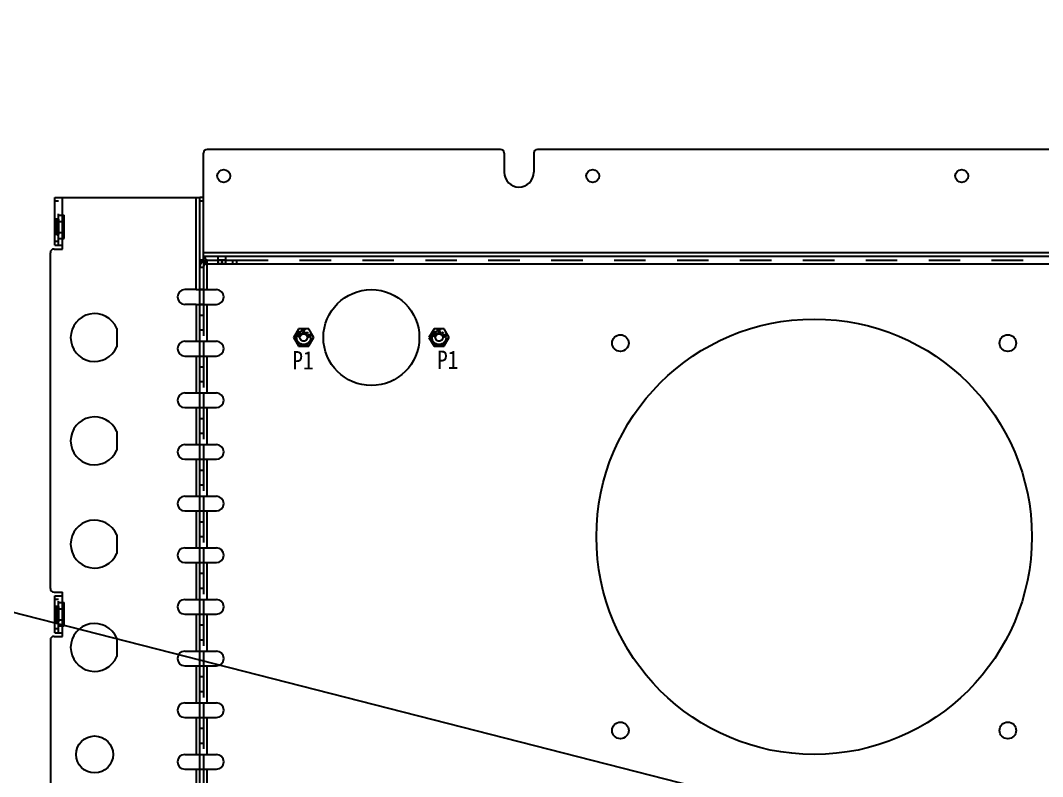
# Model space of a CAD drawing. Header units: millimetres. Extents: x 0 to 8948, y -1340 to 1100.
# Drawn here: x 2019.4 to 2296.4, y 539.9 to 744.9 of the extents above; entities that cross this region are included whole.
import ezdxf

# ---------------------------------------------------------------- set-up
doc = ezdxf.new("R2010")
doc.units = ezdxf.units.MM
doc.header["$LTSCALE"] = 85.25
doc.linetypes.add('HIDDEN', pattern=[0.2, 0.1, -0.1])
doc.layers.get('0').update_dxf_attribs({"linetype": 'CONTINUOUS'})
doc.layers.add('02___PRT_ALL_AXES', color=7, linetype='CONTINUOUS')
doc.layers.add('DEFAULT_2', color=8, linetype='HIDDEN')
doc.styles.get("Standard").update_dxf_attribs({"font": 'txt', "width": 0.85})

msp = doc.modelspace()

# ---------------------------------------------------------------- linework, layer by layer
msp.add_line((0, 1100), (4304.922, 0))
at = {"color": 3, "linetype": 'Continuous'}
for p, q in [((2149.539, 709.948), (2070.039, 709.948)), ((2313.539, 709.948), (2159.539, 709.948)), ((2069.039, 680.948), (2069.039, 708.948)), ((2150.539, 708.948), (2150.539, 703.736)), ((2158.539, 708.948), (2158.539, 703.736)), ((2028.789, 683.948), (2028.789, 696.948)), ((2028.789, 696.948), (2068.039, 696.948)), ((2030.789, 682.948), (2030.789, 696.948)), ((2067.039, 671.948), (2067.039, 696.948)), ((2068.039, 455.948), (2068.039, 696.948)), ((2027.539, 590.948), (2027.539, 681.948)), ((2028.539, 682.948), (2030.789, 682.948)), ((2028.789, 683.948), (2030.789, 683.948)), ((2385.039, 681.948), (2069.039, 681.948)), ((2385.039, 680.948), (2069.039, 680.948)), ((2070.039, 671.948), (2070.039, 678.948)), ((2070.039, 678.948), (2384.039, 678.948)), ((2067.039, 671.948), (2072.539, 671.948)), ((2067.039, 667.948), (2067.039, 657.948)), ((2067.039, 667.948), (2072.539, 667.948)), ((2070.039, 657.948), (2070.039, 667.948)), ((2063.981, 657.948), (2072.539, 657.948)), ((2063.981, 653.948), (2072.539, 653.948)), ((2067.039, 653.948), (2067.039, 643.948)), ((2070.039, 643.948), (2070.039, 653.948)), ((2063.981, 643.948), (2072.539, 643.948)), ((2063.981, 639.948), (2072.539, 639.948)), ((2067.039, 639.948), (2067.039, 629.948)), ((2070.039, 629.948), (2070.039, 639.948)), ((2063.981, 629.948), (2072.539, 629.948)), ((2063.981, 625.948), (2072.539, 625.948)), ((2067.039, 625.948), (2067.039, 615.948)), ((2070.039, 615.948), (2070.039, 625.948)), ((2063.981, 615.948), (2072.539, 615.948)), ((2063.981, 611.948), (2072.539, 611.948)), ((2067.039, 611.948), (2067.039, 601.948)), ((2070.039, 601.948), (2070.039, 611.948)), ((2063.981, 601.948), (2072.539, 601.948)), ((2063.981, 597.948), (2072.539, 597.948)), ((2067.039, 597.948), (2067.039, 587.948)), ((2070.039, 587.948), (2070.039, 597.948)), ((2028.539, 589.948), (2030.789, 589.948)), ((2028.789, 578.948), (2028.789, 588.948)), ((2028.789, 588.948), (2030.789, 588.948)), ((2030.789, 577.948), (2030.789, 589.948)), ((2063.981, 587.948), (2072.539, 587.948)), ((2063.981, 583.948), (2072.539, 583.948)), ((2067.039, 583.948), (2067.039, 573.948)), ((2070.039, 573.948), (2070.039, 583.948)), ((2028.789, 578.948), (2030.789, 578.948)), ((2027.539, 576.948), (2027.539, 480.948)), ((2028.539, 577.948), (2030.789, 577.948)), ((2063.981, 573.948), (2072.539, 573.948)), ((2063.981, 569.948), (2072.539, 569.948)), ((2067.039, 569.948), (2067.039, 559.948)), ((2070.039, 559.948), (2070.039, 569.948)), ((2063.981, 559.948), (2072.539, 559.948)), ((2063.981, 555.948), (2072.539, 555.948)), ((2067.039, 555.948), (2067.039, 545.948)), ((2070.039, 545.948), (2070.039, 555.948)), ((2063.981, 545.948), (2072.539, 545.948)), ((2063.981, 541.948), (2072.539, 541.948)), ((2067.039, 541.948), (2067.039, 531.948)), ((2070.039, 531.948), (2070.039, 541.948))]:
    msp.add_line(p, q, dxfattribs=at)
at = {"color": 7, "linetype": 'Continuous'}
for p, q in [((2069.039, 696.948), (2068.039, 696.948)), ((2069.039, 695.948), (2068.039, 695.948)), ((2069.039, 679.948), (2068.039, 679.948)), ((2069.039, 679.948), (2069.039, 680.948)), ((2069.039, 671.948), (2069.039, 667.948)), ((2094.818, 661.323), (2093.447, 658.948)), ((2097.56, 661.323), (2094.818, 661.323)), ((2098.932, 658.948), (2097.56, 661.323)), ((2131.518, 661.323), (2130.147, 658.948)), ((2134.26, 661.323), (2131.518, 661.323)), ((2135.632, 658.948), (2134.26, 661.323)), ((2069.039, 657.948), (2069.039, 653.948)), ((2093.447, 658.948), (2094.818, 656.573)), ((2094.818, 656.573), (2097.56, 656.573)), ((2097.56, 656.573), (2098.932, 658.948)), ((2130.147, 658.948), (2131.518, 656.573)), ((2131.518, 656.573), (2134.26, 656.573)), ((2134.26, 656.573), (2135.632, 658.948)), ((2069.039, 643.948), (2069.039, 639.948)), ((2069.039, 629.948), (2069.039, 625.948)), ((2069.039, 615.948), (2069.039, 611.948)), ((2069.039, 601.948), (2069.039, 597.948)), ((2069.039, 587.948), (2069.039, 583.948)), ((2069.039, 573.948), (2069.039, 569.948)), ((2069.039, 559.948), (2069.039, 555.948)), ((2069.039, 545.948), (2069.039, 541.948))]:
    msp.add_line(p, q, dxfattribs=at)
at = {"color": 3, "linetype": 'Continuous'}
for centre, radius, start, end in [((2070.039, 708.948), 1, 90, 180), ((2149.539, 708.948), 1, 0, 90), ((2159.539, 708.948), 1, 90, 180), ((2154.539, 703.736), 4, 180, 0), ((2028.539, 681.948), 1, 90, 180), ((2070.039, 677.948), 2, 109.98896, 117.71441), ((2072.539, 669.948), 2, 270, 90), ((2063.981, 655.948), 2, 90, 270), ((2072.539, 655.948), 2, 270, 90), ((2063.981, 641.948), 2, 90, 270), ((2072.539, 641.948), 2, 270, 90), ((2063.981, 627.948), 2, 90, 270), ((2072.539, 627.948), 2, 270, 90), ((2063.981, 613.948), 2, 90, 270), ((2072.539, 613.948), 2, 270, 90), ((2063.981, 599.948), 2, 90, 270), ((2072.539, 599.948), 2, 270, 90), ((2028.539, 590.948), 1, 180, 270), ((2063.981, 585.948), 2, 90, 270), ((2072.539, 585.948), 2, 270, 90), ((2028.539, 576.948), 1, 90, 180), ((2063.981, 571.948), 2, 90, 270), ((2072.539, 571.948), 2, 270, 90), ((2063.981, 557.948), 2, 90, 270), ((2072.539, 557.948), 2, 270, 90), ((2063.981, 543.948), 2, 90, 270), ((2072.539, 543.948), 2, 270, 90)]:
    msp.add_arc(centre, radius, start, end, dxfattribs=at)
for points in [[(2068.039, 679.948), (2068.039, 679.85), (2068.17, 679.698), (2068.389, 679.561), (2068.75, 679.383), (2069.307, 679.182), (2069.783, 679.029), (2070.039, 678.948)], [(2069.039, 680.948), (2069.137, 680.948), (2069.289, 680.817), (2069.426, 680.598), (2069.604, 680.237), (2069.805, 679.68), (2069.958, 679.204), (2070.039, 678.948)]]:
    msp.add_open_spline(points, degree=3, knots=[0, 0, 0, 0, 0.1275582, 0.2247905, 0.3461005, 0.6491201, 1, 1, 1, 1], dxfattribs=at)
at = {"color": 7, "linetype": 'Continuous'}
for points in [[(2069.039, 679.948), (2069.039, 679.755), (2069.285, 679.462), (2069.665, 679.187), (2069.911, 679.03), (2070.039, 678.948)], [(2069.039, 679.948), (2069.232, 679.948), (2069.525, 679.702), (2069.8, 679.322), (2069.957, 679.076), (2070.039, 678.948)]]:
    msp.add_open_spline(points, degree=3, knots=[0, 0, 0, 0, 0.4006962, 0.6839153, 1, 1, 1, 1], dxfattribs=at)
at = {"layer": '02___PRT_ALL_AXES', "color": 8, "linetype": 'HIDDEN'}
for p, q in [((2028.789, 691.048), (2028.789, 686.848)), ((2029.789, 691.048), (2028.789, 691.048)), ((2029.789, 691.048), (2029.789, 686.848)), ((2029.789, 686.848), (2028.789, 686.848)), ((2072.989, 678.948), (2072.989, 680.948)), ((2075.089, 680.948), (2072.989, 680.948)), ((2075.089, 679.948), (2072.989, 679.948)), ((2075.089, 678.948), (2072.989, 678.948)), ((2074.039, 679.948), (2074.039, 678.948)), ((2075.089, 678.948), (2075.089, 680.948)), ((2069.039, 671.948), (2068.039, 671.948)), ((2069.039, 667.948), (2068.039, 667.948)), ((2028.789, 586.048), (2028.789, 581.848)), ((2029.789, 586.048), (2028.789, 586.048)), ((2029.789, 586.048), (2029.789, 581.848)), ((2029.789, 581.848), (2028.789, 581.848))]:
    msp.add_line(p, q, dxfattribs=at)
at = {"layer": '02___PRT_ALL_AXES', "color": 3, "linetype": 'Continuous'}
for p, q in [((2067.039, 671.948), (2063.981, 671.948)), ((2067.039, 667.948), (2063.981, 667.948)), ((2045.539, 661.448), (2045.539, 656.448)), ((2045.539, 633.448), (2045.539, 628.448)), ((2045.539, 605.448), (2045.539, 600.448)), ((2045.539, 577.448), (2045.539, 572.448))]:
    msp.add_line(p, q, dxfattribs=at)
for centre, radius in [((2074.539, 702.748), 1.75), ((2174.539, 702.748), 1.75), ((2274.539, 702.748), 1.75), ((2114.539, 658.948), 13), ((2234.539, 604.948), 59), ((2096.189, 658.948), 1), ((2132.889, 658.948), 1), ((2182.039, 657.448), 2.25), ((2287.039, 657.448), 2.25), ((2182.039, 552.448), 2.25), ((2287.039, 552.448), 2.25), ((2039.539, 545.948), 5)]:
    msp.add_circle(centre, radius, dxfattribs=at)
at = {"layer": '02___PRT_ALL_AXES', "color": 8, "linetype": 'HIDDEN'}
for centre, radius in [((2096.189, 658.948), 2.095), ((2096.189, 658.948), 1.895), ((2132.889, 658.948), 2.095), ((2132.889, 658.948), 1.895)]:
    msp.add_circle(centre, radius, dxfattribs=at)
at = {"layer": '02___PRT_ALL_AXES', "color": 3, "linetype": 'Continuous'}
for centre, radius, start, end in [((2063.981, 669.948), 2, 90, 270), ((2039.539, 658.948), 6.5, 22.61986, 337.38014), ((2039.539, 630.948), 6.5, 22.61986, 337.38014), ((2039.539, 602.948), 6.5, 22.61986, 337.38014), ((2039.539, 574.948), 6.5, 22.61986, 337.38014)]:
    msp.add_arc(centre, radius, start, end, dxfattribs=at)
at = {"layer": 'DEFAULT_2', "color": 8, "linetype": 'HIDDEN'}
for p, q in [((2029.789, 695.948), (2028.789, 695.948)), ((2029.789, 683.948), (2029.789, 696.948)), ((2028.819, 691.073), (2028.819, 686.823)), ((2028.819, 691.073), (2028.919, 691.073)), ((2029.119, 690.448), (2028.819, 690.748)), ((2028.919, 691.073), (2028.919, 686.823)), ((2029.409, 690.848), (2028.919, 691.073)), ((2029.119, 690.448), (2029.119, 687.448)), ((2029.119, 690.448), (2030.989, 690.448)), ((2029.409, 691.073), (2029.409, 686.823)), ((2029.409, 691.073), (2029.789, 691.073)), ((2029.789, 692.098), (2031.289, 692.098)), ((2030.989, 690.448), (2031.289, 690.748)), ((2030.989, 690.448), (2030.989, 687.448)), ((2031.289, 685.798), (2031.289, 692.098)), ((2029.119, 687.448), (2028.819, 687.148)), ((2029.409, 687.048), (2028.919, 686.823)), ((2029.119, 687.448), (2030.989, 687.448)), ((2030.989, 687.448), (2031.289, 687.148)), ((2031.269, 688.504), (2031.269, 688.885)), ((2031.289, 688.885), (2031.269, 688.885)), ((2031.269, 688.884), (2031.289, 688.884)), ((2031.269, 688.856), (2031.289, 688.856)), ((2031.289, 688.852), (2031.269, 688.852)), ((2031.269, 688.845), (2031.289, 688.845)), ((2031.269, 688.844), (2031.289, 688.844)), ((2031.289, 688.838), (2031.269, 688.838)), ((2031.269, 688.837), (2031.289, 688.837)), ((2031.269, 688.811), (2031.289, 688.811)), ((2031.269, 688.805), (2031.289, 688.805)), ((2031.269, 688.778), (2031.289, 688.778)), ((2031.269, 688.732), (2031.289, 688.732)), ((2031.269, 688.721), (2031.289, 688.721)), ((2031.269, 688.696), (2031.289, 688.696)), ((2031.269, 688.687), (2031.289, 688.687)), ((2031.269, 688.686), (2031.289, 688.686)), ((2031.269, 688.671), (2031.289, 688.671)), ((2031.269, 688.593), (2031.289, 688.593)), ((2031.269, 688.59), (2031.289, 688.59)), ((2031.269, 688.585), (2031.289, 688.585)), ((2031.289, 688.585), (2031.269, 688.585)), ((2031.269, 688.578), (2031.289, 688.578)), ((2031.269, 688.556), (2031.289, 688.556)), ((2031.269, 688.555), (2031.289, 688.555)), ((2031.269, 688.554), (2031.289, 688.554)), ((2031.269, 688.545), (2031.289, 688.545)), ((2031.269, 688.505), (2031.289, 688.505)), ((2031.269, 688.504), (2031.289, 688.504)), ((2031.269, 686.472), (2031.269, 688.364)), ((2031.269, 688.364), (2031.289, 688.364)), ((2031.269, 688.352), (2031.289, 688.352)), ((2031.269, 688.193), (2031.289, 688.193)), ((2031.269, 688.186), (2031.289, 688.186)), ((2031.269, 688.158), (2031.289, 688.158)), ((2031.269, 688.146), (2031.289, 688.146)), ((2031.269, 688.117), (2031.289, 688.117)), ((2031.269, 688.109), (2031.289, 688.109)), ((2031.269, 688.081), (2031.289, 688.081)), ((2031.289, 688.047), (2031.269, 688.047)), ((2031.269, 687.918), (2031.289, 687.918)), ((2031.289, 687.91), (2031.269, 687.91)), ((2031.269, 687.88), (2031.289, 687.88)), ((2031.289, 687.862), (2031.269, 687.862)), ((2031.269, 687.852), (2031.289, 687.852)), ((2031.269, 687.839), (2031.289, 687.839)), ((2031.269, 687.81), (2031.289, 687.81)), ((2031.289, 687.792), (2031.269, 687.792)), ((2031.269, 687.716), (2031.289, 687.716)), ((2031.269, 687.716), (2031.289, 687.716)), ((2031.269, 687.709), (2031.289, 687.709)), ((2031.269, 687.68), (2031.289, 687.68)), ((2031.269, 687.641), (2031.289, 687.641)), ((2031.269, 687.639), (2031.289, 687.639)), ((2031.269, 687.628), (2031.289, 687.628)), ((2031.289, 687.628), (2031.269, 687.628)), ((2031.289, 687.617), (2031.269, 687.617)), ((2031.269, 687.605), (2031.289, 687.605)), ((2031.269, 687.594), (2031.289, 687.594)), ((2031.289, 687.57), (2031.269, 687.57)), ((2031.269, 687.563), (2031.289, 687.563)), ((2031.269, 687.503), (2031.289, 687.503)), ((2031.289, 687.496), (2031.269, 687.496)), ((2031.269, 687.462), (2031.289, 687.462)), ((2031.269, 687.461), (2031.289, 687.461)), ((2031.289, 687.46), (2031.269, 687.46)), ((2031.269, 687.447), (2031.289, 687.447)), ((2031.269, 687.435), (2031.289, 687.435)), ((2031.289, 687.432), (2031.269, 687.432)), ((2031.269, 687.431), (2031.289, 687.431)), ((2031.269, 687.421), (2031.289, 687.421)), ((2031.289, 687.417), (2031.269, 687.417)), ((2031.269, 687.404), (2031.289, 687.404)), ((2031.269, 687.402), (2031.289, 687.402)), ((2031.269, 687.386), (2031.289, 687.386)), ((2031.269, 687.38), (2031.289, 687.38)), ((2031.289, 687.355), (2031.269, 687.355)), ((2031.269, 687.343), (2031.289, 687.343)), ((2031.269, 687.342), (2031.289, 687.342)), ((2031.269, 687.282), (2031.289, 687.282)), ((2031.269, 687.281), (2031.289, 687.281)), ((2031.269, 687.273), (2031.289, 687.273)), ((2031.269, 687.271), (2031.289, 687.271)), ((2031.269, 687.259), (2031.289, 687.259)), ((2031.269, 687.256), (2031.289, 687.256)), ((2031.269, 687.253), (2031.289, 687.253)), ((2031.289, 687.239), (2031.269, 687.239)), ((2031.269, 687.238), (2031.289, 687.238)), ((2031.269, 687.236), (2031.289, 687.236)), ((2031.269, 687.233), (2031.289, 687.233)), ((2031.269, 687.216), (2031.289, 687.216)), ((2031.269, 687.149), (2031.289, 687.149)), ((2031.269, 687.142), (2031.289, 687.142)), ((2031.269, 687.139), (2031.289, 687.139)), ((2031.269, 687.136), (2031.289, 687.136)), ((2031.269, 687.106), (2031.289, 687.106)), ((2031.269, 687.094), (2031.289, 687.094)), ((2031.269, 687.049), (2031.289, 687.049)), ((2031.289, 687.048), (2031.269, 687.048)), ((2031.269, 687.036), (2031.289, 687.036)), ((2031.269, 687.026), (2031.289, 687.026)), ((2031.269, 687.02), (2031.289, 687.02)), ((2031.269, 687.019), (2031.289, 687.019)), ((2031.269, 686.992), (2031.289, 686.992)), ((2031.269, 686.99), (2031.289, 686.99)), ((2031.269, 686.989), (2031.289, 686.989)), ((2029.789, 684.948), (2028.789, 684.948)), ((2028.819, 686.823), (2028.919, 686.823)), ((2029.409, 686.823), (2029.789, 686.823)), ((2029.789, 685.798), (2031.289, 685.798)), ((2031.269, 686.969), (2031.289, 686.969)), ((2031.269, 686.957), (2031.289, 686.957)), ((2031.269, 686.948), (2031.289, 686.948)), ((2031.269, 686.915), (2031.289, 686.915)), ((2031.269, 686.834), (2031.289, 686.834)), ((2031.269, 686.801), (2031.289, 686.801)), ((2031.289, 686.577), (2031.269, 686.577)), ((2031.269, 686.567), (2031.289, 686.567)), ((2031.269, 686.557), (2031.289, 686.557)), ((2031.269, 686.555), (2031.289, 686.555)), ((2031.289, 686.554), (2031.269, 686.554)), ((2031.269, 686.554), (2031.289, 686.554)), ((2031.269, 686.516), (2031.289, 686.516)), ((2031.289, 686.509), (2031.269, 686.509)), ((2031.269, 686.486), (2031.289, 686.486)), ((2031.269, 686.472), (2031.289, 686.472)), ((2069.039, 679.948), (2069.039, 671.948)), ((2069.039, 679.948), (2070.039, 679.948)), ((2070.039, 678.948), (2070.039, 679.948)), ((2070.039, 679.948), (2078.039, 679.948)), ((2077.039, 678.948), (2077.039, 679.948)), ((2078.039, 678.948), (2078.039, 679.948)), ((2078.039, 679.948), (2376.039, 679.948)), ((2069.039, 677.948), (2068.039, 677.948)), ((2069.039, 667.948), (2069.039, 657.948)), ((2069.039, 664.948), (2068.039, 664.948)), ((2069.039, 660.948), (2068.039, 660.948)), ((2095.002, 659.144), (2094.222, 659.669)), ((2094.27, 659.787), (2094.895, 659.367)), ((2094.895, 659.367), (2094.405, 660.047)), ((2094.499, 660.186), (2095.313, 659.989)), ((2094.539, 660.058), (2095.106, 659.3)), ((2095.455, 659.818), (2094.539, 660.058)), ((2095.313, 659.989), (2094.688, 660.409)), ((2094.78, 660.498), (2095.56, 659.974)), ((2095.106, 659.3), (2095.002, 659.144)), ((2095.56, 659.974), (2095.455, 659.818)), ((2095.76, 660.926), (2095.758, 660.998)), ((2096.358, 660.41), (2095.76, 660.926)), ((2095.799, 660.267), (2095.903, 660.27)), ((2095.822, 660.182), (2095.799, 660.267)), ((2095.908, 660.099), (2095.822, 660.182)), ((2095.903, 660.27), (2095.946, 660.207)), ((2095.992, 660.059), (2095.908, 660.099)), ((2096.51, 660.946), (2095.927, 660.93)), ((2095.927, 660.93), (2096.46, 660.476)), ((2095.946, 660.207), (2096.01, 660.166)), ((2096.138, 660.042), (2095.992, 660.059)), ((2096.01, 660.166), (2096.115, 660.148)), ((2096.115, 660.148), (2096.198, 660.15)), ((2096.222, 660.044), (2096.138, 660.042)), ((2096.198, 660.15), (2096.302, 660.174)), ((2096.346, 660.069), (2096.222, 660.044)), ((2096.302, 660.174), (2096.363, 660.218)), ((2096.428, 660.114), (2096.346, 660.069)), ((2096.402, 660.326), (2096.358, 660.41)), ((2096.363, 660.218), (2096.403, 660.283)), ((2096.403, 660.283), (2096.402, 660.326)), ((2096.509, 660.201), (2096.428, 660.114)), ((2096.46, 660.476), (2096.503, 660.414)), ((2096.503, 660.414), (2096.527, 660.329)), ((2096.508, 661.019), (2096.51, 660.946)), ((2096.528, 660.287), (2096.509, 660.201)), ((2096.527, 660.329), (2096.528, 660.287)), ((2096.9, 660.231), (2097.076, 660.262)), ((2096.905, 660.201), (2096.9, 660.231)), ((2097.051, 660.227), (2096.905, 660.201)), ((2096.965, 660.106), (2097.051, 660.227)), ((2096.998, 660.082), (2096.965, 660.106)), ((2097.085, 660.203), (2096.998, 660.082)), ((2097.049, 660.438), (2097.078, 660.443)), ((2097.076, 660.262), (2097.049, 660.438)), ((2097.078, 660.443), (2097.101, 660.296)), ((2097.108, 660.056), (2097.085, 660.203)), ((2097.101, 660.296), (2097.187, 660.417)), ((2097.137, 660.061), (2097.108, 660.056)), ((2097.286, 660.268), (2097.11, 660.237)), ((2097.11, 660.237), (2097.137, 660.061)), ((2097.221, 660.393), (2097.135, 660.272)), ((2097.135, 660.272), (2097.281, 660.298)), ((2097.185, 659.48), (2097.21, 659.599)), ((2097.2, 659.375), (2097.185, 659.48)), ((2097.187, 660.417), (2097.221, 660.393)), ((2097.235, 659.276), (2097.2, 659.375)), ((2097.21, 659.599), (2097.269, 659.687)), ((2097.269, 659.687), (2097.355, 659.762)), ((2097.281, 660.298), (2097.286, 660.268)), ((2097.311, 659.569), (2097.292, 659.496)), ((2097.292, 659.496), (2097.293, 659.43)), ((2097.293, 659.43), (2097.342, 659.293)), ((2097.357, 659.63), (2097.311, 659.569)), ((2097.342, 659.293), (2097.383, 659.241)), ((2097.355, 659.762), (2097.435, 659.79)), ((2097.41, 659.671), (2097.357, 659.63)), ((2097.45, 659.685), (2097.41, 659.671)), ((2097.435, 659.79), (2097.55, 659.787)), ((2097.517, 659.687), (2097.45, 659.685)), ((2097.592, 659.669), (2097.517, 659.687)), ((2097.55, 659.787), (2097.651, 659.757)), ((2097.653, 659.624), (2097.592, 659.669)), ((2097.651, 659.757), (2097.746, 659.68)), ((2097.694, 659.573), (2097.653, 659.624)), ((2097.678, 659.236), (2097.725, 659.296)), ((2097.743, 659.435), (2097.694, 659.573)), ((2097.725, 659.296), (2097.744, 659.369)), ((2097.744, 659.369), (2097.743, 659.435)), ((2097.746, 659.68), (2097.801, 659.589)), ((2097.801, 659.589), (2097.836, 659.491)), ((2097.851, 659.385), (2097.813, 659.239)), ((2097.83, 659.887), (2097.897, 659.889)), ((2097.865, 659.789), (2097.83, 659.887)), ((2097.836, 659.491), (2097.851, 659.385)), ((2097.853, 659.253), (2097.966, 659.316)), ((2097.939, 659.771), (2097.865, 659.789)), ((2097.897, 659.889), (2097.998, 659.858)), ((2098, 659.726), (2097.939, 659.771)), ((2097.966, 659.316), (2098.019, 659.357)), ((2097.998, 659.858), (2098.094, 659.782)), ((2098.041, 659.675), (2098, 659.726)), ((2098.019, 659.357), (2098.065, 659.418)), ((2098.107, 659.3), (2098.021, 659.225)), ((2098.083, 659.557), (2098.041, 659.675)), ((2098.065, 659.418), (2098.084, 659.491)), ((2098.084, 659.491), (2098.083, 659.557)), ((2098.094, 659.782), (2098.147, 659.693)), ((2098.166, 659.387), (2098.107, 659.3)), ((2098.192, 659.507), (2098.166, 659.387)), ((2098.177, 659.61), (2098.192, 659.507)), ((2131.702, 659.144), (2130.922, 659.669)), ((2130.97, 659.787), (2131.595, 659.367)), ((2131.595, 659.367), (2131.105, 660.047)), ((2131.199, 660.186), (2132.013, 659.989)), ((2131.239, 660.058), (2131.806, 659.3)), ((2132.155, 659.818), (2131.239, 660.058)), ((2132.013, 659.989), (2131.388, 660.409)), ((2131.48, 660.498), (2132.26, 659.974)), ((2131.806, 659.3), (2131.702, 659.144)), ((2132.26, 659.974), (2132.155, 659.818)), ((2132.46, 660.926), (2132.458, 660.998)), ((2133.058, 660.41), (2132.46, 660.926)), ((2132.499, 660.267), (2132.603, 660.27)), ((2132.522, 660.182), (2132.499, 660.267)), ((2132.608, 660.099), (2132.522, 660.182)), ((2132.603, 660.27), (2132.646, 660.207)), ((2132.692, 660.059), (2132.608, 660.099)), ((2133.21, 660.946), (2132.627, 660.93)), ((2132.627, 660.93), (2133.16, 660.476)), ((2132.646, 660.207), (2132.71, 660.166)), ((2132.838, 660.042), (2132.692, 660.059)), ((2132.71, 660.166), (2132.815, 660.148)), ((2132.815, 660.148), (2132.898, 660.15)), ((2132.922, 660.044), (2132.838, 660.042)), ((2132.898, 660.15), (2133.002, 660.174)), ((2133.046, 660.069), (2132.922, 660.044)), ((2133.002, 660.174), (2133.063, 660.218)), ((2133.128, 660.114), (2133.046, 660.069)), ((2133.102, 660.326), (2133.058, 660.41)), ((2133.063, 660.218), (2133.103, 660.283)), ((2133.103, 660.283), (2133.102, 660.326)), ((2133.209, 660.201), (2133.128, 660.114)), ((2133.16, 660.476), (2133.203, 660.414)), ((2133.203, 660.414), (2133.227, 660.329)), ((2133.208, 661.019), (2133.21, 660.946)), ((2133.228, 660.287), (2133.209, 660.201)), ((2133.227, 660.329), (2133.228, 660.287)), ((2133.6, 660.231), (2133.776, 660.262)), ((2133.605, 660.201), (2133.6, 660.231)), ((2133.751, 660.227), (2133.605, 660.201)), ((2133.665, 660.106), (2133.751, 660.227)), ((2133.698, 660.082), (2133.665, 660.106)), ((2133.785, 660.203), (2133.698, 660.082)), ((2133.749, 660.438), (2133.778, 660.443)), ((2133.776, 660.262), (2133.749, 660.438)), ((2133.778, 660.443), (2133.801, 660.296)), ((2133.808, 660.056), (2133.785, 660.203)), ((2133.801, 660.296), (2133.887, 660.417)), ((2133.837, 660.061), (2133.808, 660.056)), ((2133.986, 660.268), (2133.81, 660.237)), ((2133.81, 660.237), (2133.837, 660.061)), ((2133.921, 660.393), (2133.835, 660.272)), ((2133.835, 660.272), (2133.981, 660.298)), ((2133.885, 659.48), (2133.91, 659.599)), ((2133.9, 659.375), (2133.885, 659.48)), ((2133.887, 660.417), (2133.921, 660.393)), ((2133.935, 659.276), (2133.9, 659.375)), ((2133.91, 659.599), (2133.969, 659.687)), ((2133.969, 659.687), (2134.055, 659.762)), ((2133.981, 660.298), (2133.986, 660.268)), ((2134.011, 659.569), (2133.992, 659.496)), ((2133.992, 659.496), (2133.993, 659.43)), ((2133.993, 659.43), (2134.042, 659.293)), ((2134.057, 659.63), (2134.011, 659.569)), ((2134.042, 659.293), (2134.083, 659.241)), ((2134.055, 659.762), (2134.135, 659.79)), ((2134.11, 659.671), (2134.057, 659.63)), ((2134.15, 659.685), (2134.11, 659.671)), ((2134.135, 659.79), (2134.25, 659.787)), ((2134.217, 659.687), (2134.15, 659.685)), ((2134.292, 659.669), (2134.217, 659.687)), ((2134.25, 659.787), (2134.351, 659.757)), ((2134.353, 659.624), (2134.292, 659.669)), ((2134.351, 659.757), (2134.446, 659.68)), ((2134.394, 659.573), (2134.353, 659.624)), ((2134.378, 659.236), (2134.425, 659.296)), ((2134.443, 659.435), (2134.394, 659.573)), ((2134.425, 659.296), (2134.444, 659.369)), ((2134.444, 659.369), (2134.443, 659.435)), ((2134.446, 659.68), (2134.501, 659.589)), ((2134.501, 659.589), (2134.536, 659.491)), ((2134.551, 659.385), (2134.513, 659.239)), ((2134.53, 659.887), (2134.597, 659.889)), ((2134.565, 659.789), (2134.53, 659.887)), ((2134.536, 659.491), (2134.551, 659.385)), ((2134.553, 659.253), (2134.666, 659.316)), ((2134.639, 659.771), (2134.565, 659.789)), ((2134.597, 659.889), (2134.698, 659.858)), ((2134.7, 659.726), (2134.639, 659.771)), ((2134.666, 659.316), (2134.719, 659.357)), ((2134.698, 659.858), (2134.794, 659.782)), ((2134.741, 659.675), (2134.7, 659.726)), ((2134.719, 659.357), (2134.765, 659.418)), ((2134.807, 659.3), (2134.721, 659.225)), ((2134.783, 659.557), (2134.741, 659.675)), ((2134.765, 659.418), (2134.784, 659.491)), ((2134.784, 659.491), (2134.783, 659.557)), ((2134.794, 659.782), (2134.847, 659.693)), ((2134.866, 659.387), (2134.807, 659.3)), ((2134.892, 659.507), (2134.866, 659.387)), ((2134.877, 659.61), (2134.892, 659.507)), ((2097.29, 659.185), (2097.235, 659.276)), ((2097.385, 659.109), (2097.29, 659.185)), ((2097.383, 659.241), (2097.444, 659.196)), ((2097.486, 659.078), (2097.385, 659.109)), ((2097.444, 659.196), (2097.518, 659.178)), ((2097.6, 659.075), (2097.486, 659.078)), ((2097.518, 659.178), (2097.585, 659.18)), ((2097.585, 659.18), (2097.625, 659.194)), ((2097.747, 659.105), (2097.6, 659.075)), ((2097.625, 659.194), (2097.678, 659.236)), ((2097.888, 659.155), (2097.747, 659.105)), ((2097.813, 659.239), (2097.853, 659.253)), ((2098.021, 659.225), (2097.888, 659.155)), ((2133.99, 659.185), (2133.935, 659.276)), ((2134.085, 659.109), (2133.99, 659.185)), ((2134.083, 659.241), (2134.144, 659.196)), ((2134.186, 659.078), (2134.085, 659.109)), ((2134.144, 659.196), (2134.218, 659.178)), ((2134.3, 659.075), (2134.186, 659.078)), ((2134.218, 659.178), (2134.285, 659.18)), ((2134.285, 659.18), (2134.325, 659.194)), ((2134.447, 659.105), (2134.3, 659.075)), ((2134.325, 659.194), (2134.378, 659.236)), ((2134.588, 659.155), (2134.447, 659.105)), ((2134.513, 659.239), (2134.553, 659.253)), ((2134.721, 659.225), (2134.588, 659.155)), ((2069.039, 653.948), (2069.039, 643.948)), ((2069.039, 650.948), (2068.039, 650.948)), ((2069.039, 646.948), (2068.039, 646.948)), ((2069.039, 639.948), (2069.039, 629.948)), ((2069.039, 636.948), (2068.039, 636.948)), ((2069.039, 632.948), (2068.039, 632.948)), ((2069.039, 625.948), (2069.039, 615.948)), ((2069.039, 622.948), (2068.039, 622.948)), ((2069.039, 618.948), (2068.039, 618.948)), ((2069.039, 611.948), (2069.039, 601.948)), ((2069.039, 608.948), (2068.039, 608.948)), ((2069.039, 604.948), (2068.039, 604.948)), ((2069.039, 597.948), (2069.039, 587.948)), ((2069.039, 594.948), (2068.039, 594.948)), ((2069.039, 590.948), (2068.039, 590.948)), ((2029.789, 587.948), (2028.789, 587.948)), ((2029.789, 578.948), (2029.789, 588.948)), ((2028.819, 586.073), (2028.819, 581.823)), ((2028.819, 586.073), (2028.919, 586.073)), ((2029.119, 585.448), (2028.819, 585.748)), ((2028.919, 586.073), (2028.919, 581.823)), ((2029.409, 585.848), (2028.919, 586.073)), ((2029.119, 585.448), (2029.119, 582.448)), ((2029.119, 585.448), (2030.989, 585.448)), ((2029.409, 586.073), (2029.409, 581.823)), ((2029.409, 586.073), (2029.789, 586.073)), ((2029.789, 587.098), (2031.289, 587.098)), ((2030.989, 585.448), (2031.289, 585.748)), ((2030.989, 585.448), (2030.989, 582.448)), ((2031.289, 580.798), (2031.289, 587.098)), ((2029.119, 582.448), (2028.819, 582.148)), ((2028.819, 581.823), (2028.919, 581.823)), ((2029.409, 582.048), (2028.919, 581.823)), ((2029.119, 582.448), (2030.989, 582.448)), ((2029.409, 581.823), (2029.789, 581.823)), ((2030.989, 582.448), (2031.289, 582.148)), ((2031.269, 583.504), (2031.269, 583.885)), ((2031.289, 583.885), (2031.269, 583.885)), ((2031.269, 583.884), (2031.289, 583.884)), ((2031.269, 583.856), (2031.289, 583.856)), ((2031.289, 583.852), (2031.269, 583.852)), ((2031.269, 583.845), (2031.289, 583.845)), ((2031.269, 583.844), (2031.289, 583.844)), ((2031.289, 583.838), (2031.269, 583.838)), ((2031.269, 583.837), (2031.289, 583.837)), ((2031.269, 583.811), (2031.289, 583.811)), ((2031.269, 583.805), (2031.289, 583.805)), ((2031.269, 583.778), (2031.289, 583.778)), ((2031.269, 583.732), (2031.289, 583.732)), ((2031.269, 583.721), (2031.289, 583.721)), ((2031.269, 583.696), (2031.289, 583.696)), ((2031.269, 583.687), (2031.289, 583.687)), ((2031.269, 583.686), (2031.289, 583.686)), ((2031.269, 583.671), (2031.289, 583.671)), ((2031.269, 583.593), (2031.289, 583.593)), ((2031.269, 583.59), (2031.289, 583.59)), ((2031.269, 583.585), (2031.289, 583.585)), ((2031.289, 583.585), (2031.269, 583.585)), ((2031.269, 583.578), (2031.289, 583.578)), ((2031.269, 583.556), (2031.289, 583.556)), ((2031.269, 583.555), (2031.289, 583.555)), ((2031.269, 583.554), (2031.289, 583.554)), ((2031.269, 583.545), (2031.289, 583.545)), ((2031.269, 583.505), (2031.289, 583.505)), ((2031.269, 583.504), (2031.289, 583.504)), ((2031.269, 581.472), (2031.269, 583.364)), ((2031.269, 583.364), (2031.289, 583.364)), ((2031.269, 583.352), (2031.289, 583.352)), ((2031.269, 583.193), (2031.289, 583.193)), ((2031.269, 583.186), (2031.289, 583.186)), ((2031.269, 583.158), (2031.289, 583.158)), ((2031.269, 583.146), (2031.289, 583.146)), ((2031.269, 583.117), (2031.289, 583.117)), ((2031.269, 583.109), (2031.289, 583.109)), ((2031.269, 583.081), (2031.289, 583.081)), ((2031.289, 583.047), (2031.269, 583.047)), ((2031.269, 582.918), (2031.289, 582.918)), ((2031.289, 582.91), (2031.269, 582.91)), ((2031.269, 582.88), (2031.289, 582.88)), ((2031.289, 582.862), (2031.269, 582.862)), ((2031.269, 582.852), (2031.289, 582.852)), ((2031.269, 582.839), (2031.289, 582.839)), ((2031.269, 582.81), (2031.289, 582.81)), ((2031.289, 582.792), (2031.269, 582.792)), ((2031.269, 582.716), (2031.289, 582.716)), ((2031.269, 582.716), (2031.289, 582.716)), ((2031.269, 582.709), (2031.289, 582.709)), ((2031.269, 582.68), (2031.289, 582.68)), ((2031.269, 582.641), (2031.289, 582.641)), ((2031.269, 582.639), (2031.289, 582.639)), ((2031.269, 582.628), (2031.289, 582.628)), ((2031.289, 582.628), (2031.269, 582.628)), ((2031.289, 582.617), (2031.269, 582.617)), ((2031.269, 582.605), (2031.289, 582.605)), ((2031.269, 582.594), (2031.289, 582.594)), ((2031.289, 582.57), (2031.269, 582.57)), ((2031.269, 582.563), (2031.289, 582.563)), ((2031.269, 582.503), (2031.289, 582.503)), ((2031.289, 582.496), (2031.269, 582.496)), ((2031.269, 582.462), (2031.289, 582.462)), ((2031.269, 582.461), (2031.289, 582.461)), ((2031.289, 582.46), (2031.269, 582.46)), ((2031.269, 582.447), (2031.289, 582.447)), ((2031.269, 582.435), (2031.289, 582.435)), ((2031.289, 582.432), (2031.269, 582.432)), ((2031.269, 582.431), (2031.289, 582.431)), ((2031.269, 582.421), (2031.289, 582.421)), ((2031.289, 582.417), (2031.269, 582.417)), ((2031.269, 582.404), (2031.289, 582.404)), ((2031.269, 582.402), (2031.289, 582.402)), ((2031.269, 582.386), (2031.289, 582.386)), ((2031.269, 582.38), (2031.289, 582.38)), ((2031.289, 582.355), (2031.269, 582.355)), ((2031.269, 582.343), (2031.289, 582.343)), ((2031.269, 582.342), (2031.289, 582.342)), ((2031.269, 582.282), (2031.289, 582.282)), ((2031.269, 582.281), (2031.289, 582.281)), ((2031.269, 582.273), (2031.289, 582.273)), ((2031.269, 582.271), (2031.289, 582.271)), ((2031.269, 582.259), (2031.289, 582.259)), ((2031.269, 582.256), (2031.289, 582.256)), ((2031.269, 582.253), (2031.289, 582.253)), ((2031.289, 582.239), (2031.269, 582.239)), ((2031.269, 582.238), (2031.289, 582.238)), ((2031.269, 582.236), (2031.289, 582.236)), ((2031.269, 582.233), (2031.289, 582.233)), ((2031.269, 582.216), (2031.289, 582.216)), ((2031.269, 582.149), (2031.289, 582.149)), ((2031.269, 582.142), (2031.289, 582.142)), ((2031.269, 582.139), (2031.289, 582.139)), ((2031.269, 582.136), (2031.289, 582.136)), ((2031.269, 582.106), (2031.289, 582.106)), ((2031.269, 582.094), (2031.289, 582.094)), ((2031.269, 582.049), (2031.289, 582.049)), ((2031.289, 582.048), (2031.269, 582.048)), ((2031.269, 582.036), (2031.289, 582.036)), ((2031.269, 582.026), (2031.289, 582.026)), ((2031.269, 582.02), (2031.289, 582.02)), ((2031.269, 582.019), (2031.289, 582.019)), ((2031.269, 581.992), (2031.289, 581.992)), ((2031.269, 581.99), (2031.289, 581.99)), ((2031.269, 581.989), (2031.289, 581.989)), ((2031.269, 581.969), (2031.289, 581.969)), ((2031.269, 581.957), (2031.289, 581.957)), ((2031.269, 581.948), (2031.289, 581.948)), ((2031.269, 581.915), (2031.289, 581.915)), ((2031.269, 581.834), (2031.289, 581.834)), ((2031.269, 581.801), (2031.289, 581.801)), ((2069.039, 583.948), (2069.039, 573.948)), ((2029.789, 579.948), (2028.789, 579.948)), ((2029.789, 580.798), (2031.289, 580.798)), ((2031.289, 581.577), (2031.269, 581.577)), ((2031.269, 581.567), (2031.289, 581.567)), ((2031.269, 581.557), (2031.289, 581.557)), ((2031.269, 581.555), (2031.289, 581.555)), ((2031.289, 581.554), (2031.269, 581.554)), ((2031.269, 581.554), (2031.289, 581.554)), ((2031.269, 581.516), (2031.289, 581.516)), ((2031.289, 581.509), (2031.269, 581.509)), ((2031.269, 581.486), (2031.289, 581.486)), ((2031.269, 581.472), (2031.289, 581.472)), ((2069.039, 580.948), (2068.039, 580.948)), ((2069.039, 576.948), (2068.039, 576.948)), ((2069.039, 569.948), (2069.039, 559.948)), ((2069.039, 566.948), (2068.039, 566.948)), ((2069.039, 562.948), (2068.039, 562.948)), ((2069.039, 555.948), (2069.039, 545.948)), ((2069.039, 552.948), (2068.039, 552.948)), ((2069.039, 548.948), (2068.039, 548.948)), ((2069.039, 541.948), (2069.039, 531.948))]:
    msp.add_line(p, q, dxfattribs=at)
for centre in [(2096.189, 658.948), (2132.889, 658.948)]:
    msp.add_circle(centre, 1, dxfattribs=at)
for radius, start, end in [(2, 117.71441, 180), (1, 90, 180), (2, 90, 109.98896)]:
    msp.add_arc((2070.039, 677.948), radius, start, end, dxfattribs=at)

# ---------------------------------------------------------------- texts
at = {"color": 2, "linetype": 'Continuous', "char_height": 5, "width": 8.5, "attachment_point": 1, "line_spacing_factor": 0.9}
for insert in [(2093.124, 655.291), (2132.35, 655.425)]:
    msp.add_mtext('P1', dxfattribs=dict(at, insert=insert))

doc.saveas('drawing.dxf')
